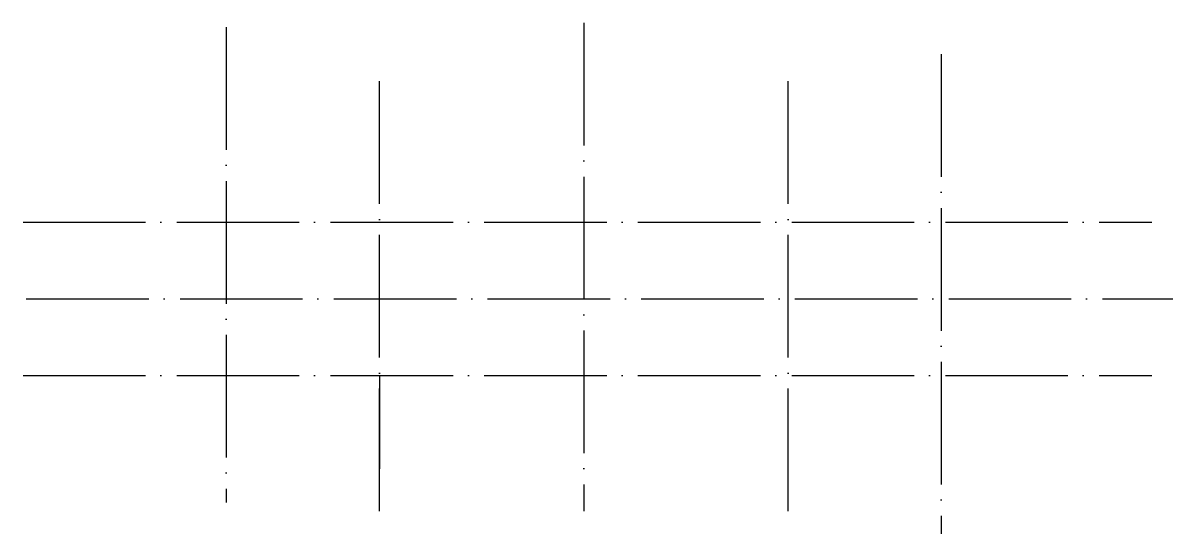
# Model space of a CAD drawing. Header units: millimetres. Extents: x -10 to 215, y -16 to 84.
import ezdxf

# ---------------------------------------------------------------- set-up
doc = ezdxf.new("R2010")
doc.units = ezdxf.units.MM
doc.linetypes.add('ACAD_ISO04W100', pattern=[30, 24, -3, 0, -3])
doc.layers.add('Оси', color=2, linetype='ACAD_ISO04W100')

msp = doc.modelspace()

# ---------------------------------------------------------------- linework, layer by layer
at = {"layer": 'Оси', "color": 2}
for p, q in [((100, 84.01, 46), (100, -11.55, 46)), ((30, 83.17, 46), (30, -9.85, 46)), ((170, 77.89, 46), (170, -15.99, 46)), ((60, -11.55, 46), (60, 74.92, 46)), ((140, -11.55, 46), (140, 74.92, 46)), ((-9.79, 45, 43), (211.24, 45, 43)), ((-9.14, 30, 46), (215.37, 30, 46)), ((-9.79, 15, 43), (211.24, 15, 43))]:
    msp.add_line(p, q, dxfattribs=at)
at = {"layer": 'Оси', "color": 2, "extrusion": (1, 0, 0)}
msp.add_line((0, 30, 43), (0, 30), dxfattribs=at)
at = {"layer": 'Оси', "color": 2, "extrusion": (0, -1, 0)}
for p, q in [((60, 14.88), (60, -3.22, 52.32)), ((100, 0, 46), (100, 0))]:
    msp.add_line(p, q, dxfattribs=at)

doc.saveas('drawing.dxf')
